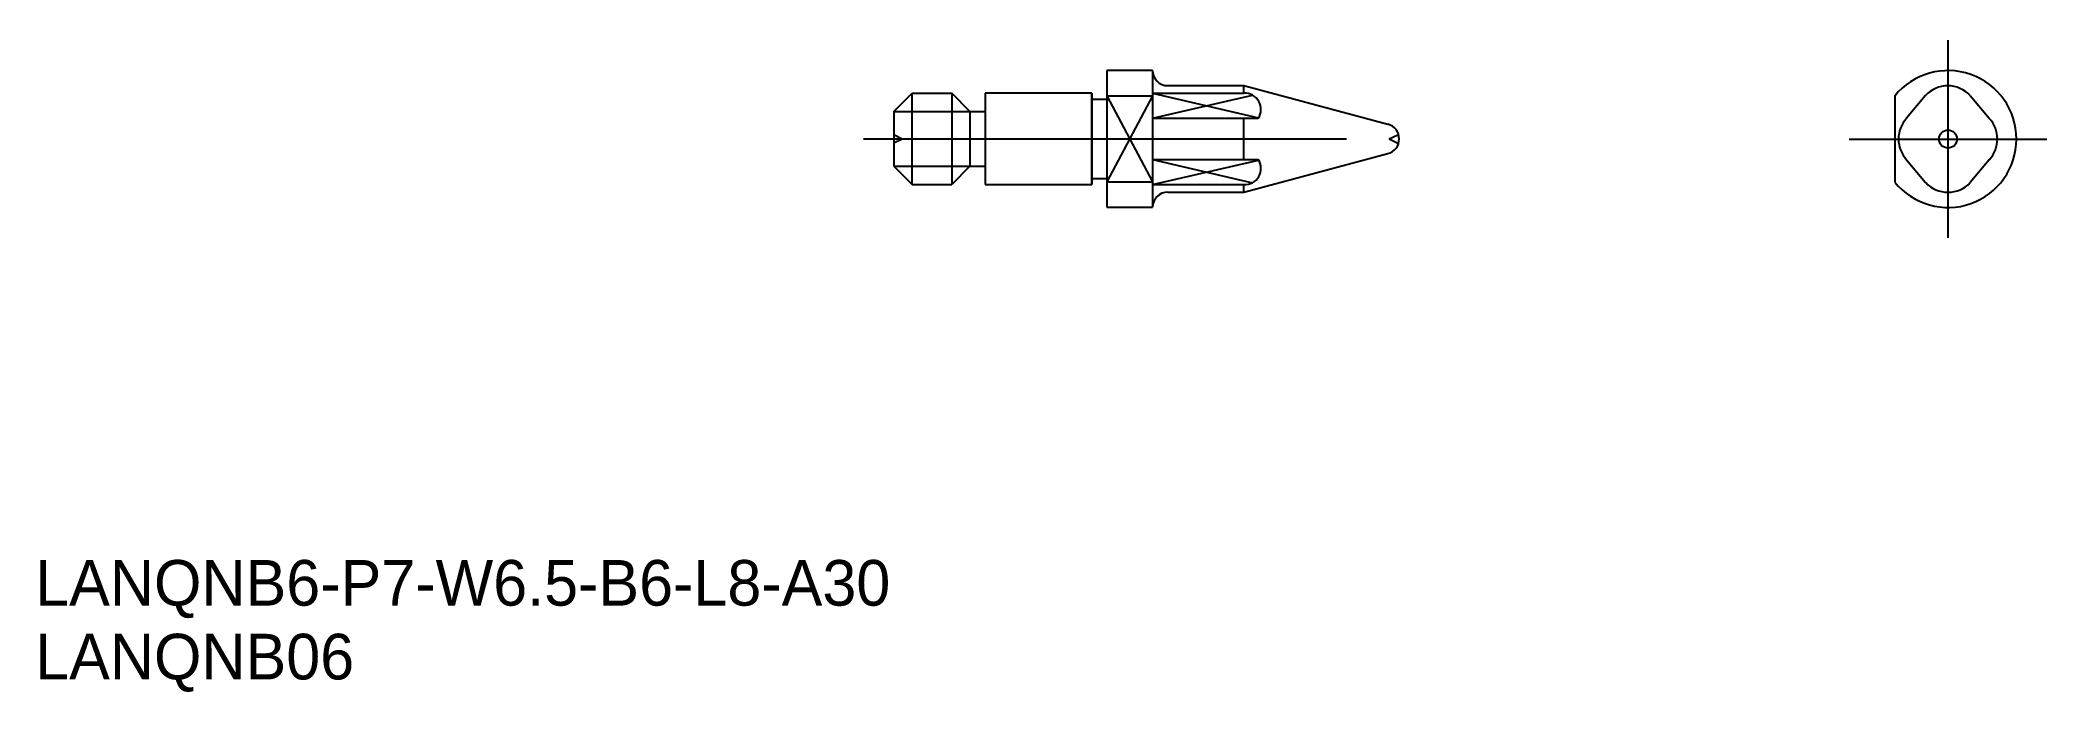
# Model space of a CAD drawing. Extents: x 40 to 172, y 105 to 148.
import ezdxf

# ---------------------------------------------------------------- set-up
doc = ezdxf.new("R2010")
doc.units = 0
doc.linetypes.add('CENTER', pattern=[50.8, 31.75, -6.35, 6.35, -6.35])
doc.linetypes.add('DASHED', pattern=[19.05, 12.7, -6.35])
doc.layers.get('0').update_dxf_attribs({"linetype": 'CONTINUOUS'})
doc.layers.add('CENTER', color=1, linetype='CENTER')

# ---------------------------------------------------------------- blocks, each defined once
blk = doc.blocks.new('*U2')
at = {"color": 7, "linetype": 'CONTINUOUS'}
blk.add_text('LANQNB06', height=3, dxfattribs=at).set_placement((39.49, 105.65))
blk = doc.blocks.new('*U3')
at = {"color": 7, "linetype": 'CONTINUOUS'}
blk.add_text('LANQNB6-P7-W6.5-B6-L8-A30', height=3, dxfattribs=at).set_placement((39.49, 110.5))

msp = doc.modelspace()

# ---------------------------------------------------------------- linework, layer by layer
at = {"color": 7, "linetype": 'CONTINUOUS'}
for p, q in [((112.91, 145.69), (109.91, 145.69)), ((109.91, 145.69), (109.91, 136.69)), ((112.91, 145.69), (112.91, 136.69)), ((112.91, 145.69), (112.91, 145.69)), ((95.91, 142.99), (97.11, 144.19)), ((97.11, 138.19), (97.11, 144.19)), ((97.11, 144.19), (99.71, 144.19)), ((99.71, 144.19), (99.71, 138.19)), ((100.91, 142.99), (99.71, 144.19)), ((108.91, 144.19), (101.91, 144.19)), ((101.91, 144.19), (101.91, 138.19)), ((108.91, 144.19), (108.91, 138.19)), ((108.91, 138.19), (108.91, 144.19)), ((109.91, 143.79), (108.91, 143.79)), ((109.91, 144.01), (112.91, 144.01)), ((113.91, 144.69), (118.91, 144.69)), ((118.91, 144.69), (128.37, 142.15)), ((161.67, 144.01), (161.67, 138.36)), ((163.7, 144.05), (162.45, 142.55)), ((166.63, 144.05), (167.88, 142.55)), ((95.91, 142.99), (95.91, 139.39)), ((100.91, 142.99), (101.91, 142.99)), ((100.91, 142.99), (100.91, 139.39)), ((118.91, 137.69), (128.37, 140.22)), ((162.45, 139.82), (163.7, 138.32)), ((167.88, 139.82), (166.63, 138.32)), ((95.91, 139.39), (97.11, 138.19)), ((100.91, 139.39), (99.71, 138.19)), ((100.91, 139.39), (101.91, 139.39)), ((108.91, 138.59), (109.91, 138.59)), ((97.11, 138.19), (99.71, 138.19)), ((101.91, 138.19), (108.91, 138.19)), ((109.91, 138.36), (112.91, 138.36)), ((113.91, 137.69), (118.91, 137.69)), ((109.91, 136.69), (112.91, 136.69)), ((112.91, 136.69), (112.91, 136.69))]:
    msp.add_line(p, q, dxfattribs=at)
at = {"color": 3, "linetype": 'CONTINUOUS'}
for p, q in [((109.91, 144.01), (112.91, 138.36)), ((112.91, 144.01), (109.91, 138.36)), ((112.91, 144.19), (118.91, 144.19)), ((112.91, 144.19), (119.87, 142.58)), ((112.91, 142.55), (119.48, 144.06)), ((118.91, 144.19), (118.91, 144.69)), ((95.91, 142.99), (100.91, 142.99)), ((112.91, 142.55), (119.85, 142.55)), ((118.91, 139.83), (118.91, 142.55)), ((112.91, 139.83), (119.48, 138.31)), ((112.91, 139.83), (119.85, 139.83)), ((112.91, 138.19), (119.87, 139.79)), ((95.91, 139.39), (100.91, 139.39)), ((112.91, 138.19), (118.91, 138.19)), ((118.91, 137.69), (118.91, 138.19))]:
    msp.add_line(p, q, dxfattribs=at)
at = {"color": 3, "linetype": 'DASHED'}
for p, q in [((96.46, 141.18), (95.91, 141.46)), ((96.46, 141.18), (95.91, 140.91)), ((128.46, 141.19), (129.02, 141.46)), ((128.46, 141.19), (129.02, 140.91))]:
    msp.add_line(p, q, dxfattribs=at)
at = {"color": 7, "linetype": 'CONTINUOUS'}
msp.add_circle((165.17, 141.18), 0.59, dxfattribs=at)
for centre, radius, start, end in [((113.91, 145.69), 1, 180, 270), ((165.17, 141.18), 4.5, 218.9424, 141.0576), ((165.16, 142.68), 2, 42.8789, 137.1211), ((163.92, 141.18), 2, 137.1211, 222.8789), ((166.42, 141.18), 2, 317.1211, 42.8789), ((128.11, 141.19), 1, 285, 75), ((113.91, 136.69), 1, 90, 180), ((165.17, 139.68), 2, 222.8789, 317.1211)]:
    msp.add_arc(centre, radius, start, end, dxfattribs=at)
at = {"color": 3, "linetype": 'CONTINUOUS'}
for centre, start, end in [((118.97, 143.13), 326.3291, 93.5123), ((118.97, 139.24), 266.4877, 33.6709)]:
    msp.add_arc(centre, 1.06, start, end, dxfattribs=at)
at = {"layer": 'CENTER', "color": 1, "linetype": 'CENTER'}
for p, q in [((165.17, 147.68), (165.17, 134.68)), ((93.91, 141.19), (131.11, 141.19)), ((158.67, 141.18), (171.67, 141.18))]:
    msp.add_line(p, q, dxfattribs=at)

# ---------------------------------------------------------------- block references
at = {"color": 7, "linetype": 'CONTINUOUS'}
for name in ['*U3', '*U2']:
    msp.add_blockref(name, (0, 0), dxfattribs=at)

doc.saveas('drawing.dxf')
